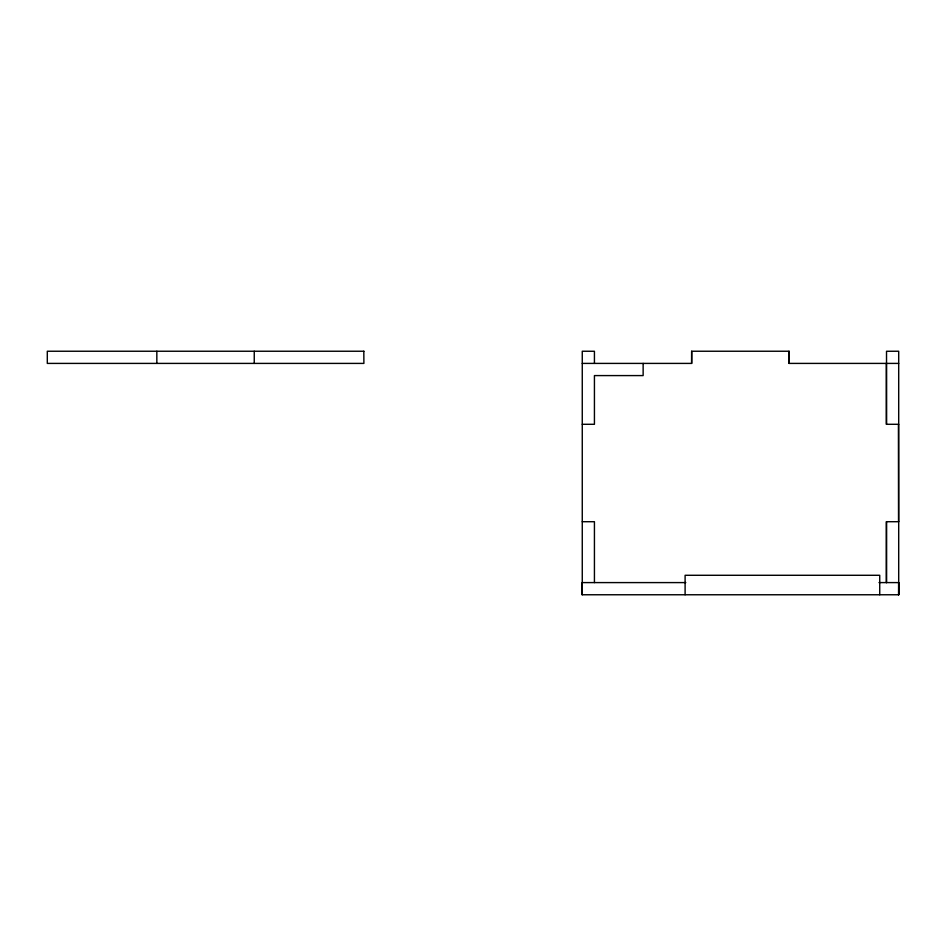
<?xml version="1.0" encoding="UTF-8"?>
<svg xmlns="http://www.w3.org/2000/svg" width="946" height="946" viewBox="0 0 946 946"><rect width="100%" height="100%" fill="white"/><g stroke="black" fill="none" stroke-linecap="round" stroke-linejoin="round"><path stroke-width="1.42" d="M582.263 594.762L582.263 351.238L594.431 351.273L594.431 363.406M886.52 582.594L886.532 521.707M685.803 582.594L582.109 582.594L582.109 594.762L898.7 594.762L898.7 351.238L886.52 351.273L886.532 424.293M582.251 363.406L691.644 363.406L691.68 351.238L789.059 351.238L789.059 363.406L898.7 363.406M363.891 351.238L47.3 351.238L47.3 363.406L363.891 363.406L363.82 351.238M582.251 424.293L594.431 424.293L594.431 375.586L643.138 375.586L643.138 363.406M898.7 424.293L886.378 424.293L886.378 363.406M582.251 521.707L594.431 521.707L594.431 582.594M898.7 521.707L886.378 521.707L886.378 582.594M879 582.594L898.7 582.594L898.7 594.762M898.44 424.293L898.546 521.707M898.629 582.594L898.582 594.762M879.733 594.762L879.733 575.286L685.105 575.286L685.105 594.762M789.059 351.238L789.059 363.406M691.644 351.238L691.644 363.406M254.249 351.238L254.249 363.406M156.835 351.238L156.835 363.406"/></g></svg>
